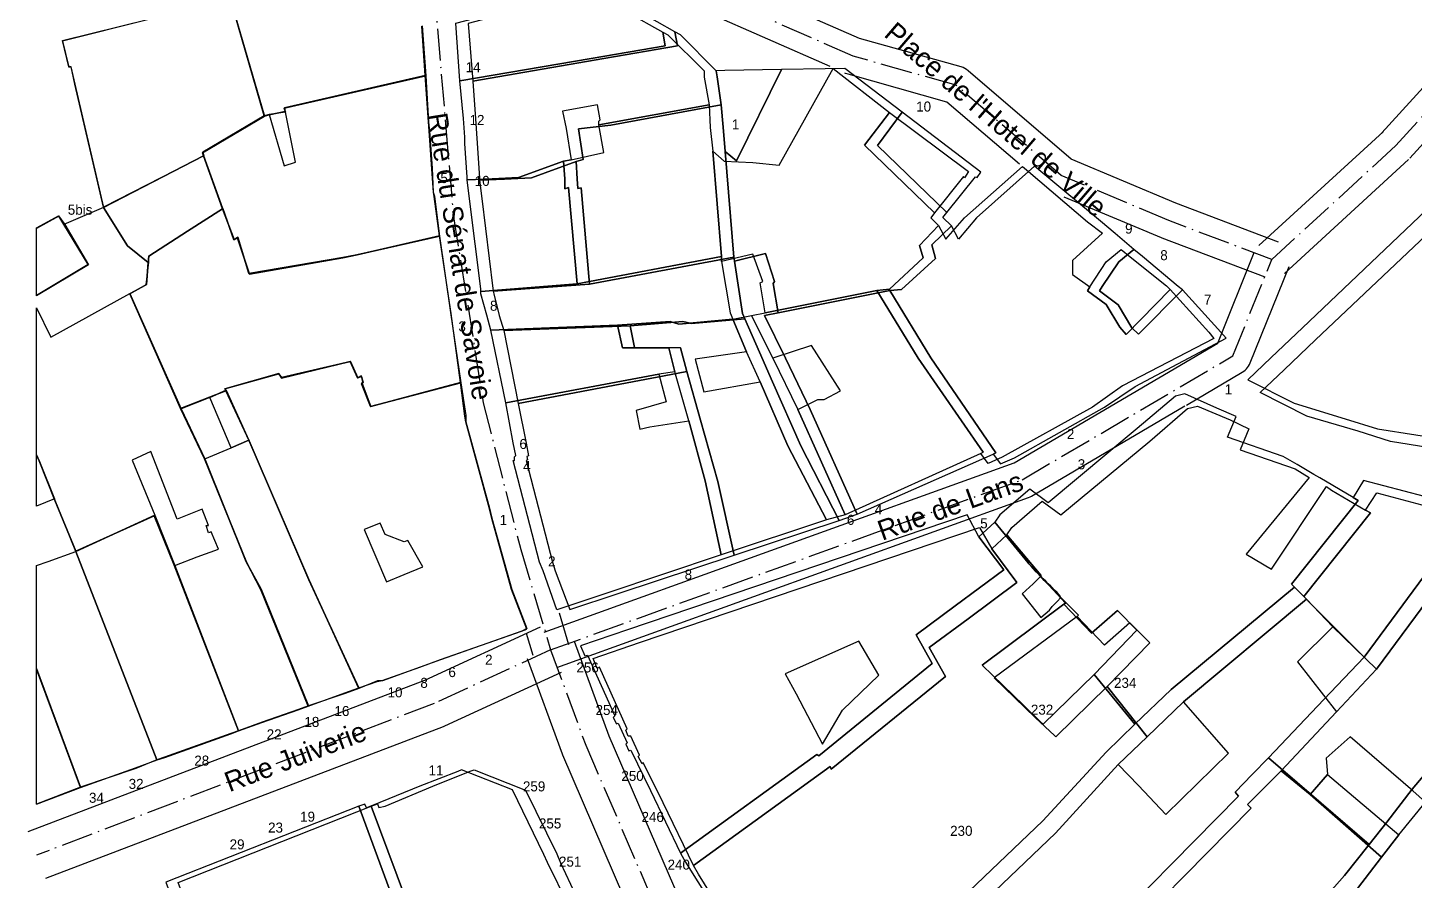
# Model space of a CAD drawing. Header units: metres. Extents: x 1927837 to 1929083, y 4266568 to 4267119.
# Drawn here: x 1927837.8 to 1927948.6, y 4266967 to 4267035.1 of the extents above; entities that cross this region are included whole.
import ezdxf
from ezdxf.enums import TextEntityAlignment as Align

# ---------------------------------------------------------------- set-up
doc = ezdxf.new("R2010")
doc.units = ezdxf.units.M
doc.linetypes.add('DASHDOT', pattern=[3.556, 2.54, -0.508, 0, -0.508])
for name, color, linetype in [('BAT_BATI', 8, 'CONTINUOUS'), ('CAD_LIMITE', 94, 'CONTINUOUS'), ('TXT_ADRESSE', 8, 'CONTINUOUS'), ('TXT_VOIE', 7, 'CONTINUOUS'), ('VOI_AXE', 1, 'DASHDOT'), ('VOI_BORDURE', 7, 'CONTINUOUS')]:
    doc.layers.add(name, color=color, linetype=linetype)

msp = doc.modelspace()

# ---------------------------------------------------------------- linework, layer by layer
at = {"layer": 'BAT_BATI'}
for points in [[(1927882.16, 4267038.42), (1927882.86, 4267037.92), (1927888.56, 4267034.71), (1927888.76, 4267033.61), (1927882.85, 4267032.61), (1927872.34, 4267030.82), (1927872.04, 4267035.43), (1927879.95, 4267037.52)], [(1927847.53, 4267035.75), (1927853.83, 4267037.35), (1927854.03, 4267037.35), (1927856.73, 4267028.03), (1927851.82, 4267025.14), (1927851.92, 4267024.84), (1927843.91, 4267020.74), (1927841.62, 4267030.55), (1927841.32, 4267031.95), (1927841.12, 4267031.95), (1927840.62, 4267034.05)], [(1927882.85, 4267032.61), (1927888.76, 4267033.61), (1927888.56, 4267034.71), (1927888.96, 4267034.51), (1927891.86, 4267031.61), (1927891.86, 4267031.11), (1927892.25, 4267028.9), (1927883.45, 4267027.31), (1927883.45, 4267027.61), (1927883.55, 4267027.71), (1927883.35, 4267028.91), (1927880.54, 4267028.41), (1927880.84, 4267027.01), (1927881.24, 4267024.51), (1927880.64, 4267024.41), (1927877.04, 4267023.11), (1927874.93, 4267023.01), (1927872.93, 4267022.92), (1927872.93, 4267023.12), (1927872.74, 4267025.82), (1927872.74, 4267026.32), (1927872.64, 4267027.82), (1927872.34, 4267030.82)], [(1927906.66, 4267028.29), (1927904.66, 4267025.69), (1927910.26, 4267020.28), (1927909.96, 4267019.88), (1927910.56, 4267019.28), (1927909.06, 4267017.68), (1927909.36, 4267016.68), (1927906.65, 4267014.18), (1927905.65, 4267014.08), (1927896.74, 4267012.29), (1927896.34, 4267014.69), (1927896.54, 4267014.79), (1927895.75, 4267016.99), (1927893.24, 4267016.39), (1927893.24, 4267016.79), (1927892.55, 4267025.2), (1927893.45, 4267024.4), (1927895.75, 4267024.3), (1927897.85, 4267024.09), (1927902.16, 4267031.8)], [(1927856.73, 4267028.03), (1927857.13, 4267028.13), (1927858.32, 4267024.03), (1927859.22, 4267024.33), (1927858.43, 4267028.33), (1927858.33, 4267028.63), (1927869.64, 4267031.23), (1927869.84, 4267027.52), (1927869.94, 4267026.82), (1927870.13, 4267023.82), (1927870.23, 4267021.92), (1927870.33, 4267021.62), (1927870.73, 4267018.41), (1927864.12, 4267016.92), (1927863.02, 4267016.72), (1927855.51, 4267015.43), (1927854.62, 4267018.33), (1927854.31, 4267018.13), (1927853.42, 4267020.63), (1927851.92, 4267024.84), (1927851.82, 4267025.14)], [(1927892.25, 4267028.9), (1927892.35, 4267027.1), (1927892.55, 4267025.2), (1927893.24, 4267016.79), (1927881.73, 4267014.6), (1927881.04, 4267022.31), (1927880.74, 4267022.21), (1927880.74, 4267023.01), (1927880.64, 4267024.41), (1927881.24, 4267024.51), (1927883.84, 4267025.11), (1927883.45, 4267027.31)], [(1927912.97, 4267023.58), (1927912.66, 4267023.08), (1927912.56, 4267023.18), (1927910.26, 4267020.28), (1927904.66, 4267025.69), (1927906.66, 4267028.29)], [(1927874.93, 4267023.01), (1927877.04, 4267023.11), (1927880.64, 4267024.41), (1927880.74, 4267023.01), (1927880.74, 4267022.21), (1927881.04, 4267022.31), (1927881.73, 4267014.6), (1927874.03, 4267014.01), (1927874.03, 4267014.21), (1927873.13, 4267021.41), (1927872.93, 4267022.92)], [(1927917.77, 4267023.57), (1927922.47, 4267019.57), (1927923.67, 4267018.67), (1927921.26, 4267016.47), (1927921.26, 4267015.36), (1927922.66, 4267014.36), (1927922.46, 4267014.06), (1927923.96, 4267012.96), (1927925.06, 4267011.16), (1927925.56, 4267010.56), (1927929.07, 4267014.16), (1927932.17, 4267010.75), (1927932.57, 4267010.25), (1927925.26, 4267006.45), (1927922.86, 4267004.75), (1927915.65, 4267000.76), (1927914.54, 4267000.26), (1927913.94, 4267001.06), (1927914.14, 4267001.16), (1927908.95, 4267008.67), (1927905.65, 4267014.08), (1927906.65, 4267014.18), (1927909.36, 4267016.68), (1927909.06, 4267017.68), (1927910.56, 4267019.28), (1927911.16, 4267018.18), (1927912.66, 4267019.88), (1927917.27, 4267023.98)], [(1927850.61, 4267018.83), (1927853.42, 4267020.63), (1927854.31, 4267018.13), (1927854.62, 4267018.33), (1927855.51, 4267015.43), (1927863.02, 4267016.72), (1927864.12, 4267016.92), (1927870.73, 4267018.41), (1927871.62, 4267012.31), (1927872.42, 4267006.7), (1927865.21, 4267004.81), (1927864.51, 4267006.61), (1927864.61, 4267006.81), (1927864.51, 4267007.21), (1927864.21, 4267007.11), (1927863.61, 4267008.41), (1927858.11, 4267007.12), (1927857.91, 4267007.42), (1927853.6, 4267006.22), (1927853.7, 4267006.12), (1927852.4, 4267005.52), (1927850.1, 4267004.62), (1927846, 4267013.83), (1927847.31, 4267014.53), (1927847.51, 4267016.33), (1927847.51, 4267016.84)], [(1927840.31, 4267020.04), (1927840.81, 4267019.34), (1927842.7, 4267016.14), (1927838.56, 4267013.66), (1927838.56, 4267019.07)], [(1927952.29, 4267018.34), (1927957.09, 4267013.23), (1927958.19, 4267007.52), (1927963.99, 4267004.22), (1927964.19, 4267003.82), (1927961.68, 4267001.32), (1927961.48, 4267000.82), (1927961.18, 4267000.62), (1927955.18, 4267000.72), (1927952.78, 4267001.02), (1927946.67, 4267002.03), (1927944.07, 4267002.83), (1927939.97, 4267004.04), (1927936.27, 4267005.94), (1927938.17, 4267007.74), (1927940.67, 4267010.14), (1927949.99, 4267018.94), (1927950.99, 4267020.04)], [(1927925.87, 4267016.76), (1927928.77, 4267014.46), (1927929.07, 4267014.16), (1927925.56, 4267010.56), (1927925.06, 4267011.16), (1927923.96, 4267012.96), (1927922.46, 4267014.06), (1927922.66, 4267014.36), (1927923.97, 4267016.36), (1927925.17, 4267017.36)], [(1927881.73, 4267014.6), (1927893.24, 4267016.79), (1927893.24, 4267016.39), (1927893.94, 4267012.29), (1927894.14, 4267011.79), (1927889.84, 4267011.39), (1927889.14, 4267011.59), (1927884.93, 4267011.3), (1927874.82, 4267010.9), (1927874.52, 4267012.11), (1927874.03, 4267013.81), (1927874.03, 4267014.01)], [(1927908.95, 4267008.67), (1927914.14, 4267001.16), (1927913.94, 4267001.06), (1927903.13, 4266996.17), (1927899.34, 4267004.58), (1927900.94, 4267005.38), (1927901.44, 4267005.38), (1927902.74, 4267006.07), (1927900.44, 4267009.68), (1927897.34, 4267008.68), (1927895.64, 4267012.09), (1927896.74, 4267012.29), (1927905.65, 4267014.08)], [(1927839.7, 4267010.34), (1927846, 4267013.83), (1927850.1, 4267004.62), (1927852, 4267000.62), (1927855.29, 4266992.41), (1927856.49, 4266990.21), (1927860.28, 4266980.9), (1927859.48, 4266980.6), (1927856.58, 4266979.6), (1927854.68, 4266978.9), (1927849.59, 4266992.11), (1927851.39, 4266992.81), (1927853.09, 4266993.41), (1927852.49, 4266994.81), (1927852.29, 4266994.71), (1927852.09, 4266995.31), (1927852.29, 4266995.31), (1927851.79, 4266996.62), (1927849.79, 4266995.82), (1927847.69, 4267001.22), (1927846.19, 4267000.52), (1927847.99, 4266996.12), (1927841.68, 4266993.22), (1927839.98, 4266997.43), (1927838.79, 4267000.43), (1927838.56, 4267000.95), (1927838.56, 4267012.69)], [(1927889.14, 4267011.59), (1927889.84, 4267011.39), (1927894.14, 4267011.79), (1927895.24, 4267009.18), (1927891.13, 4267008.59), (1927891.83, 4267005.99), (1927896.34, 4267006.78), (1927898.53, 4267001.68), (1927901.63, 4266995.77), (1927893.22, 4266992.97), (1927891.93, 4266998.88), (1927890.63, 4267003.68), (1927889.53, 4267007.59), (1927889.03, 4267009.49), (1927885.33, 4267009.49), (1927884.93, 4267011.3)], [(1927895.64, 4267012.09), (1927897.34, 4267008.68), (1927899.34, 4267004.58), (1927903.13, 4266996.17), (1927901.63, 4266995.77), (1927898.53, 4267001.68), (1927896.34, 4267006.78), (1927895.24, 4267009.18), (1927894.14, 4267011.79)], [(1927884.93, 4267011.3), (1927885.33, 4267009.49), (1927889.03, 4267009.49), (1927889.53, 4267007.59), (1927888.23, 4267007.39), (1927876.02, 4267005.1), (1927874.82, 4267010.9)], [(1927865.79, 4266982.89), (1927864.29, 4266982.29), (1927860.29, 4266991), (1927855.5, 4267002.12), (1927853.7, 4267006.12), (1927853.6, 4267006.22), (1927857.91, 4267007.42), (1927858.11, 4267007.12), (1927863.61, 4267008.41), (1927864.21, 4267007.11), (1927864.51, 4267007.21), (1927864.61, 4267006.81), (1927864.51, 4267006.61), (1927865.21, 4267004.81), (1927872.42, 4267006.7), (1927872.82, 4267004.1), (1927872.82, 4267003.6), (1927874.71, 4266996.69), (1927874.91, 4266995.89), (1927876.51, 4266990.19), (1927877.7, 4266987.08), (1927877.3, 4266986.88), (1927870.8, 4266984.59), (1927869.19, 4266983.99), (1927866.19, 4266982.89)], [(1927876.72, 4267000.5), (1927876.72, 4267000.8), (1927876.82, 4267000.9), (1927876.62, 4267001.9), (1927876.02, 4267005.1), (1927888.23, 4267007.39), (1927888.83, 4267005.19), (1927886.43, 4267004.49), (1927886.73, 4267002.99), (1927887.53, 4267003.19), (1927890.63, 4267003.68), (1927891.93, 4266998.88), (1927893.22, 4266992.97), (1927884.01, 4266989.88), (1927880.11, 4266988.58), (1927879.01, 4266991.69), (1927878.71, 4266992.39), (1927876.62, 4267000.5)], [(1927853.7, 4267006.12), (1927855.5, 4267002.12), (1927854.1, 4267001.52), (1927852.4, 4267005.52)], [(1927933.86, 4267003.74), (1927935.36, 4267003.04), (1927934.66, 4267001.34), (1927939.06, 4266999.84), (1927940.16, 4266999.13), (1927935.15, 4266993.03), (1927937.15, 4266991.83), (1927941.56, 4266998.43), (1927941.96, 4266998.13), (1927944.66, 4266996.53), (1927945.06, 4266996.33), (1927939.75, 4266989.63), (1927939.95, 4266989.43), (1927930.14, 4266981.23), (1927927.23, 4266978.43), (1927924.04, 4266982.44), (1927927.44, 4266985.94), (1927925.84, 4266987.54), (1927923.84, 4266985.74), (1927921.64, 4266988.04), (1927921.74, 4266988.14), (1927920.34, 4266989.55), (1927920.24, 4266989.75), (1927920.04, 4266989.95), (1927919.84, 4266990.15), (1927919.64, 4266990.35), (1927919.54, 4266990.45), (1927919.34, 4266990.65), (1927919.14, 4266990.85), (1927918.94, 4266991.05), (1927918.74, 4266991.25), (1927918.74, 4266991.35), (1927916.04, 4266994.55), (1927916.44, 4266995.15), (1927918.85, 4266997.25), (1927920.35, 4266996.15), (1927927.46, 4267002.05), (1927930.46, 4267004.65), (1927931.26, 4267004.85)], [(1927854.1, 4267001.52), (1927855.5, 4267002.12), (1927860.29, 4266991), (1927864.29, 4266982.29), (1927863.19, 4266981.89), (1927860.28, 4266980.9), (1927856.49, 4266990.21), (1927855.29, 4266992.41), (1927852, 4267000.62)], [(1927838.79, 4267000.43), (1927839.98, 4266997.43), (1927838.56, 4266996.84), (1927838.56, 4267000.95)], [(1927960.68, 4266997.81), (1927963.38, 4266997.31), (1927964.38, 4266996.81), (1927961.77, 4266992.11), (1927955.76, 4266981.01), (1927953.65, 4266977.21), (1927953.05, 4266977.61), (1927949.45, 4266973.21), (1927948.45, 4266974.11), (1927943.45, 4266978.42), (1927941.54, 4266976.72), (1927941.64, 4266975.41), (1927940.24, 4266973.81), (1927937.94, 4266975.72), (1927942.35, 4266980.42), (1927945.55, 4266983.82), (1927954.27, 4266995.62), (1927954.77, 4266997.62)], [(1927951.97, 4266996.22), (1927954.27, 4266995.62), (1927945.55, 4266983.82), (1927942.05, 4266987.22), (1927939.95, 4266989.43), (1927939.75, 4266989.63), (1927945.06, 4266996.33), (1927944.66, 4266996.53), (1927945.57, 4266997.93)], [(1927847.99, 4266996.12), (1927849.59, 4266992.11), (1927854.68, 4266978.9), (1927854.08, 4266978.7), (1927848.77, 4266976.8), (1927848.17, 4266976.6), (1927841.68, 4266993.22)], [(1927867.9, 4266991.4), (1927869.4, 4266992), (1927868.2, 4266994.1), (1927867.9, 4266994), (1927866.4, 4266994.6), (1927866, 4266995.5), (1927864.7, 4266995), (1927866.5, 4266990.8)], [(1927911.13, 4266983.25), (1927902.01, 4266975.85), (1927901.91, 4266976.05), (1927891, 4266968.16), (1927888.6, 4266973.16), (1927887, 4266976.37), (1927886.9, 4266976.27), (1927886.6, 4266976.87), (1927886.7, 4266976.97), (1927886, 4266978.47), (1927885.8, 4266978.47), (1927885.6, 4266978.97), (1927885.7, 4266979.07), (1927883.51, 4266983.98), (1927883.31, 4266983.88), (1927883.01, 4266984.68), (1927886.71, 4266985.97), (1927913.84, 4266995.16), (1927914.84, 4266993.45), (1927916.84, 4266990.75), (1927912.93, 4266987.85), (1927909.83, 4266985.55)], [(1927839.48, 4266992.42), (1927841.68, 4266993.22), (1927848.17, 4266976.6), (1927846.47, 4266975.9), (1927842.06, 4266974.41), (1927838.56, 4266983.89), (1927838.56, 4266992.1)], [(1927926.53, 4266974.53), (1927928.73, 4266972.22), (1927933.74, 4266977.12), (1927930.14, 4266981.23), (1927939.95, 4266989.43), (1927942.05, 4266987.22), (1927939.25, 4266984.42), (1927942.35, 4266980.42), (1927937.94, 4266975.72), (1927936.64, 4266974.42), (1927935.24, 4266973.02), (1927935.54, 4266972.72), (1927923.21, 4266960.22), (1927921.51, 4266958.42), (1927907.59, 4266945.32), (1927902.29, 4266951.33), (1927901.09, 4266952.74), (1927919.92, 4266970.73), (1927924.93, 4266976.23)], [(1927904.22, 4266986.06), (1927898.32, 4266983.46), (1927899.22, 4266981.86), (1927901.31, 4266977.85), (1927902.92, 4266980.55), (1927905.82, 4266983.35)], [(1927842.06, 4266974.41), (1927838.56, 4266973.06), (1927838.56, 4266983.89)], [(1927865.78, 4266973.08), (1927865.88, 4266972.78), (1927866.38, 4266972.88), (1927870.19, 4266974.48), (1927873.19, 4266975.68), (1927873.49, 4266975.78), (1927877.59, 4266974.17), (1927880.09, 4266969.07), (1927880.39, 4266968.37), (1927881.99, 4266964.96), (1927882.29, 4266964.46), (1927883.58, 4266961.76), (1927884.18, 4266960.56), (1927884.38, 4266960.06), (1927876.78, 4266957.36), (1927875.57, 4266957.26), (1927871.58, 4266965.27), (1927868.67, 4266963.77), (1927865.28, 4266972.88)], [(1927940.24, 4266973.81), (1927945.94, 4266968.81), (1927944.04, 4266966.31), (1927942.23, 4266964.31), (1927937.32, 4266958.91), (1927937.72, 4266958.61), (1927930.01, 4266950.61), (1927928.31, 4266952.21), (1927932.92, 4266957.41), (1927929.12, 4266960.92), (1927927.12, 4266958.82), (1927926.02, 4266959.72), (1927925.92, 4266959.92), (1927924.71, 4266958.82), (1927923.61, 4266959.92), (1927923.21, 4266960.22), (1927935.54, 4266972.72), (1927935.24, 4266973.02), (1927936.64, 4266974.42), (1927937.94, 4266975.72)], [(1927947.34, 4266970.61), (1927945.94, 4266968.81), (1927940.24, 4266973.81), (1927941.64, 4266975.41)], [(1927865.28, 4266972.88), (1927868.67, 4266963.77), (1927869.67, 4266961.17), (1927869.07, 4266960.97), (1927866.27, 4266959.77), (1927866.17, 4266959.97), (1927865.77, 4266960.97), (1927864.17, 4266961.48), (1927858.46, 4266959.18), (1927857.56, 4266957.58), (1927857.96, 4266956.48), (1927858.06, 4266956.18), (1927854.45, 4266954.58), (1927849.86, 4266966.79)]]:
    msp.add_lwpolyline(points, close=True, dxfattribs=at)
for points in [[(1927869.34, 4267035.23), (1927869.64, 4267031.23), (1927858.33, 4267028.63), (1927858.43, 4267028.33), (1927857.13, 4267028.13), (1927856.73, 4267028.03), (1927854.03, 4267037.35)], [(1927895.19, 4266961.35), (1927891.4, 4266967.46), (1927891, 4266968.16), (1927901.91, 4266976.05), (1927902.01, 4266975.85), (1927911.13, 4266983.25), (1927909.83, 4266985.55), (1927912.93, 4266987.85), (1927916.84, 4266990.75), (1927914.84, 4266993.45), (1927916.04, 4266994.55), (1927918.74, 4266991.35), (1927918.74, 4266991.25), (1927918.14, 4266990.65), (1927917.24, 4266989.85), (1927918.74, 4266987.95), (1927919.44, 4266988.55), (1927919.64, 4266988.85), (1927920.04, 4266989.25), (1927920.34, 4266989.55), (1927921.74, 4266988.14), (1927921.64, 4266988.04), (1927915.03, 4266983.15), (1927918.33, 4266979.94), (1927919.83, 4266978.54), (1927919.93, 4266978.44), (1927924.04, 4266982.44), (1927927.23, 4266978.43), (1927924.93, 4266976.23), (1927919.92, 4266970.73), (1927901.09, 4266952.74)], [(1927953.53, 4266957.09), (1927947.83, 4266952.69), (1927947.12, 4266952.09), (1927944.82, 4266950.29), (1927941.52, 4266954.7), (1927939.32, 4266957), (1927941.53, 4266959.3), (1927942.33, 4266958.5), (1927944.43, 4266960.4), (1927946.03, 4266958.6), (1927947.83, 4266960.3), (1927942.23, 4266964.31), (1927944.04, 4266966.31), (1927945.94, 4266968.81), (1927947.34, 4266970.61), (1927949.45, 4266973.21)]]:
    msp.add_lwpolyline(points, dxfattribs=at)
at = {"layer": 'CAD_LIMITE'}
for points in [[(1927889.52, 4267034.73), (1927883.89, 4267037.95), (1927883.16, 4267038.37), (1927880.91, 4267037.51), (1927873.03, 4267035.4), (1927873.38, 4267030.81), (1927883.86, 4267032.61), (1927889.73, 4267033.61), (1927889.52, 4267034.73)], [(1927851.89, 4267024.83), (1927851.81, 4267025.07), (1927856.76, 4267028.01), (1927854.05, 4267037.35), (1927853.84, 4267037.29), (1927847.53, 4267035.73), (1927840.63, 4267034), (1927841.14, 4267031.92), (1927841.3, 4267031.94), (1927841.62, 4267030.55), (1927843.9, 4267020.72), (1927851.89, 4267024.83)], [(1927854.05, 4267037.35), (1927856.76, 4267028.01), (1927857.13, 4267028.11), (1927858.4, 4267028.37), (1927858.34, 4267028.67), (1927869.59, 4267031.25), (1927869.32, 4267035.19)], [(1927881.63, 4267024.38), (1927882.19, 4267024.53), (1927881.84, 4267026.98), (1927884.4, 4267027.28), (1927893.23, 4267028.92), (1927892.9, 4267031.14), (1927892.82, 4267031.63), (1927889.97, 4267034.49), (1927889.52, 4267034.73), (1927889.73, 4267033.61), (1927883.86, 4267032.61), (1927873.38, 4267030.81), (1927873.6, 4267027.79), (1927873.73, 4267025.85), (1927873.93, 4267023.06), (1927873.93, 4267022.88), (1927875.93, 4267022.97), (1927878.07, 4267023.07), (1927881.63, 4267024.38)], [(1927893.23, 4267028.92), (1927893.39, 4267027.13), (1927893.54, 4267025.19), (1927894.45, 4267024.43), (1927898.04, 4267031.72), (1927893.52, 4267031.65), (1927892.82, 4267031.63), (1927892.9, 4267031.14), (1927893.23, 4267028.92)], [(1927907.67, 4267028.32), (1927903.1, 4267031.82), (1927901.53, 4267031.77), (1927898.04, 4267031.72), (1927894.45, 4267024.43), (1927893.54, 4267025.19), (1927894.23, 4267016.75), (1927894.28, 4267016.43), (1927896.76, 4267017.02), (1927897.48, 4267014.8), (1927897.37, 4267014.64), (1927897.77, 4267012.3), (1927906.69, 4267014.07), (1927907.62, 4267014.16), (1927910.34, 4267016.64), (1927910.03, 4267017.72), (1927911.6, 4267019.24), (1927910.92, 4267019.92), (1927911.23, 4267020.3), (1927905.71, 4267025.67), (1927907.67, 4267028.32)], [(1927851.89, 4267024.83), (1927853.41, 4267020.59), (1927854.32, 4267018.14), (1927854.61, 4267018.27), (1927855.55, 4267015.39), (1927863.02, 4267016.69), (1927864.15, 4267016.92), (1927870.74, 4267018.44), (1927870.29, 4267021.59), (1927870.24, 4267021.92), (1927870.11, 4267023.78), (1927869.91, 4267026.83), (1927869.86, 4267027.54), (1927869.59, 4267031.25), (1927858.34, 4267028.67), (1927858.4, 4267028.37), (1927857.13, 4267028.11), (1927856.76, 4267028.01), (1927851.81, 4267025.07), (1927851.89, 4267024.83)], [(1927881.63, 4267024.38), (1927881.72, 4267023.01), (1927881.78, 4267022.23), (1927882.05, 4267022.27), (1927882.71, 4267014.58), (1927894.23, 4267016.75), (1927893.54, 4267025.19), (1927893.39, 4267027.13), (1927893.23, 4267028.92), (1927884.4, 4267027.28), (1927881.84, 4267026.98), (1927882.19, 4267024.53), (1927881.63, 4267024.38)], [(1927907.67, 4267028.32), (1927905.71, 4267025.67), (1927911.23, 4267020.3), (1927913.52, 4267023.16), (1927913.67, 4267023.11), (1927913.96, 4267023.52), (1927907.67, 4267028.32)], [(1927851.89, 4267024.83), (1927843.9, 4267020.72), (1927845.82, 4267017.64), (1927847.47, 4267016.32), (1927847.51, 4267016.83), (1927850.61, 4267018.81), (1927853.41, 4267020.59), (1927851.89, 4267024.83)], [(1927881.63, 4267024.38), (1927878.07, 4267023.07), (1927875.93, 4267022.97), (1927873.93, 4267022.88), (1927874.12, 4267021.43), (1927874.98, 4267014.23), (1927875.02, 4267014.02), (1927882.71, 4267014.58), (1927882.05, 4267022.27), (1927881.78, 4267022.23), (1927881.72, 4267023.01), (1927881.63, 4267024.38)], [(1927911.6, 4267019.24), (1927910.03, 4267017.72), (1927910.34, 4267016.64), (1927907.62, 4267014.16), (1927906.69, 4267014.07), (1927909.95, 4267008.69), (1927915.16, 4267001.11), (1927914.95, 4267001), (1927915.52, 4267000.24), (1927916.65, 4267000.71), (1927923.82, 4267004.76), (1927926.27, 4267006.42), (1927933.54, 4267010.27), (1927933.12, 4267010.75), (1927930.05, 4267014.12), (1927926.55, 4267010.6), (1927926.01, 4267011.1), (1927924.93, 4267012.92), (1927923.42, 4267014.05), (1927923.65, 4267014.39), (1927924.97, 4267016.36), (1927926.17, 4267017.36), (1927924.68, 4267018.63), (1927923.5, 4267019.61), (1927918.74, 4267023.57), (1927918.24, 4267024), (1927913.62, 4267019.88), (1927912.18, 4267018.19), (1927911.6, 4267019.24)], [(1927843.9, 4267020.72), (1927840.74, 4267019.34), (1927842.68, 4267016.16), (1927838.56, 4267013.69)], [(1927838.56, 4267000.92), (1927838.76, 4267000.47), (1927840, 4266997.39), (1927841.68, 4266993.25), (1927847.94, 4266996.09), (1927849.55, 4266992.13), (1927854.67, 4266978.9), (1927856.55, 4266979.56), (1927859.43, 4266980.59), (1927860.25, 4266980.87), (1927856.47, 4266990.17), (1927855.32, 4266992.39), (1927851.97, 4267000.62), (1927850.05, 4267004.66), (1927846, 4267013.8), (1927847.34, 4267014.56), (1927847.47, 4267016.32), (1927845.82, 4267017.64), (1927843.9, 4267020.72)], [(1927847.47, 4267016.32), (1927847.34, 4267014.56), (1927846, 4267013.8), (1927850.05, 4267004.66), (1927852.36, 4267005.55), (1927853.66, 4267006.07), (1927853.6, 4267006.23), (1927857.91, 4267007.44), (1927858.1, 4267007.08), (1927863.59, 4267008.42), (1927864.18, 4267007.11), (1927864.47, 4267007.25), (1927864.63, 4267006.76), (1927864.55, 4267006.65), (1927865.24, 4267004.81), (1927872.4, 4267006.72), (1927871.67, 4267012.24), (1927870.74, 4267018.44), (1927864.15, 4267016.92), (1927863.02, 4267016.69), (1927855.55, 4267015.39), (1927854.61, 4267018.27), (1927854.32, 4267018.14), (1927853.41, 4267020.59), (1927850.61, 4267018.81), (1927847.51, 4267016.83), (1927847.47, 4267016.32)], [(1927950.03, 4267021.09), (1927948.96, 4267019.95), (1927939.64, 4267011.1), (1927937.14, 4267008.72), (1927935.28, 4267006.94), (1927938.98, 4267005.07), (1927943.04, 4267003.82), (1927945.63, 4267003.03), (1927951.76, 4267002.06), (1927954.21, 4267001.69), (1927960.18, 4267001.65), (1927960.43, 4267001.82), (1927960.71, 4267002.25), (1927963.22, 4267004.78), (1927962.99, 4267005.22), (1927957.19, 4267008.5), (1927956.1, 4267014.28), (1927951.27, 4267019.39), (1927950.03, 4267021.09)], [(1927838.56, 4267013.69), (1927842.68, 4267016.16), (1927840.74, 4267019.34), (1927840.34, 4267020.01), (1927838.56, 4267019.04)], [(1927926.17, 4267017.36), (1927924.97, 4267016.36), (1927923.65, 4267014.39), (1927923.42, 4267014.05), (1927924.93, 4267012.92), (1927926.01, 4267011.1), (1927926.55, 4267010.6), (1927930.05, 4267014.12), (1927929.72, 4267014.4), (1927926.86, 4267016.79), (1927926.17, 4267017.36)], [(1927895.1, 4267011.82), (1927894.91, 4267012.25), (1927894.28, 4267016.43), (1927894.23, 4267016.75), (1927882.71, 4267014.58), (1927875.02, 4267014.02), (1927875.07, 4267013.8), (1927875.48, 4267012.07), (1927875.86, 4267010.87), (1927885.95, 4267011.26), (1927890.15, 4267011.59), (1927890.86, 4267011.44), (1927895.1, 4267011.82)], [(1927895.1, 4267011.82), (1927896.28, 4267009.14), (1927897.32, 4267006.79), (1927899.58, 4267001.67), (1927902.63, 4266995.72), (1927904.09, 4266996.2), (1927900.33, 4267004.58), (1927898.36, 4267008.67), (1927896.67, 4267012.07), (1927897.77, 4267012.3), (1927897.37, 4267014.64), (1927897.48, 4267014.8), (1927896.76, 4267017.02), (1927894.28, 4267016.43), (1927894.91, 4267012.25), (1927895.1, 4267011.82)], [(1927914.95, 4267001), (1927915.16, 4267001.11), (1927909.95, 4267008.69), (1927906.69, 4267014.07), (1927897.77, 4267012.3), (1927896.67, 4267012.07), (1927898.36, 4267008.67), (1927900.33, 4267004.58), (1927904.09, 4266996.2), (1927914.95, 4267001)], [(1927895.1, 4267011.82), (1927890.86, 4267011.44), (1927890.15, 4267011.59), (1927885.95, 4267011.26), (1927886.31, 4267009.52), (1927889.98, 4267009.49), (1927890.48, 4267007.6), (1927891.58, 4267003.71), (1927892.94, 4266998.83), (1927894.25, 4266992.94), (1927902.63, 4266995.72), (1927899.58, 4267001.67), (1927897.32, 4267006.79), (1927896.28, 4267009.14), (1927895.1, 4267011.82)], [(1927875.86, 4267010.87), (1927877.02, 4267005.05), (1927889.22, 4267007.37), (1927890.48, 4267007.6), (1927889.98, 4267009.49), (1927886.31, 4267009.52), (1927885.95, 4267011.26), (1927875.86, 4267010.87)], [(1927853.66, 4267006.07), (1927855.52, 4267002.06), (1927860.29, 4266990.96), (1927864.29, 4266982.33), (1927865.75, 4266982.85), (1927866.14, 4266982.93), (1927869.15, 4266983.99), (1927870.8, 4266984.6), (1927877.27, 4266986.88), (1927877.71, 4266987.04), (1927876.47, 4266990.2), (1927874.92, 4266995.86), (1927874.71, 4266996.64), (1927872.82, 4267003.58), (1927872.76, 4267004.05), (1927872.4, 4267006.72), (1927865.24, 4267004.81), (1927864.55, 4267006.65), (1927864.63, 4267006.76), (1927864.47, 4267007.25), (1927864.18, 4267007.11), (1927863.59, 4267008.42), (1927858.1, 4267007.08), (1927857.91, 4267007.44), (1927853.6, 4267006.23), (1927853.66, 4267006.07)], [(1927890.48, 4267007.6), (1927889.22, 4267007.37), (1927877.02, 4267005.05), (1927877.65, 4267001.88), (1927877.84, 4267000.88), (1927877.69, 4267000.82), (1927877.76, 4267000.54), (1927877.64, 4267000.5), (1927879.75, 4266992.37), (1927879.96, 4266991.69), (1927881.13, 4266988.59), (1927884.99, 4266989.87), (1927894.25, 4266992.94), (1927892.94, 4266998.83), (1927891.58, 4267003.71), (1927890.48, 4267007.6)], [(1927850.05, 4267004.66), (1927851.97, 4267000.62), (1927855.32, 4266992.39), (1927856.47, 4266990.17), (1927860.25, 4266980.87), (1927863.17, 4266981.93), (1927864.29, 4266982.33), (1927860.29, 4266990.96), (1927855.52, 4267002.06), (1927853.66, 4267006.07), (1927852.36, 4267005.55), (1927850.05, 4267004.66)], [(1927922.99, 4266983.42), (1927926.26, 4266979.43), (1927929.16, 4266982.21), (1927938.99, 4266990.38), (1927938.76, 4266990.62), (1927944.09, 4266997.31), (1927943.69, 4266997.54), (1927941.01, 4266999.11), (1927940.54, 4266999.39), (1927939.2, 4267000.17), (1927938.09, 4267000.82), (1927933.66, 4267002.36), (1927934.34, 4267004.02), (1927932.81, 4267004.68), (1927930.23, 4267005.83), (1927929.49, 4267005.63), (1927926.43, 4267003.06), (1927919.34, 4266997.13), (1927917.87, 4266998.21), (1927915.47, 4266996.16), (1927915.08, 4266995.57), (1927917.72, 4266992.32), (1927917.78, 4266992.25), (1927917.96, 4266992.05), (1927918.14, 4266991.86), (1927918.32, 4266991.67), (1927918.5, 4266991.49), (1927918.68, 4266991.3), (1927918.84, 4266991.1), (1927919.02, 4266990.91), (1927919.2, 4266990.73), (1927919.38, 4266990.53), (1927920.72, 4266989.1), (1927920.59, 4266989.02), (1927922.8, 4266986.7), (1927924.87, 4266988.53), (1927926.4, 4266986.94), (1927922.99, 4266983.42)], [(1927838.56, 4266983.82), (1927842.07, 4266974.38), (1927846.45, 4266975.96), (1927848.18, 4266976.58), (1927848.8, 4266976.79), (1927854.07, 4266978.67), (1927854.67, 4266978.9), (1927849.55, 4266992.13), (1927847.94, 4266996.09), (1927841.68, 4266993.25), (1927840, 4266997.39), (1927838.76, 4267000.47), (1927838.56, 4267000.92)], [(1927944.95, 4266969.82), (1927946.36, 4266971.62), (1927948.39, 4266974.24), (1927952.09, 4266978.61), (1927952.7, 4266978.19), (1927954.77, 4266982.02), (1927960.78, 4266993.06), (1927963.33, 4266997.79), (1927962.33, 4266998.3), (1927959.65, 4266998.8), (1927953.73, 4266998.61), (1927953.28, 4266996.61), (1927944.55, 4266984.78), (1927941.33, 4266981.4), (1927936.93, 4266976.76), (1927939.21, 4266974.79), (1927944.95, 4266969.82)], [(1927938.99, 4266990.38), (1927941.09, 4266988.26), (1927944.55, 4266984.78), (1927953.28, 4266996.61), (1927951, 4266997.21), (1927944.51, 4266998.89), (1927943.69, 4266997.54), (1927944.09, 4266997.31), (1927938.76, 4266990.62), (1927938.99, 4266990.38)], [(1927889.98, 4266969.13), (1927900.87, 4266977.01), (1927901.03, 4266976.9), (1927910.08, 4266984.28), (1927908.8, 4266986.58), (1927911.9, 4266988.88), (1927915.8, 4266991.77), (1927913.8, 4266994.39), (1927912.85, 4266996.16), (1927885.74, 4266986.98), (1927882, 4266985.7), (1927882.34, 4266984.89), (1927882.55, 4266984.95), (1927884.72, 4266980.1), (1927884.59, 4266979.97), (1927884.85, 4266979.47), (1927884.99, 4266979.51), (1927885.72, 4266977.96), (1927885.6, 4266977.84), (1927885.85, 4266977.3), (1927886, 4266977.35), (1927887.57, 4266974.14), (1927889.98, 4266969.13)], [(1927922.99, 4266983.42), (1927918.92, 4266979.45), (1927918.86, 4266979.5), (1927917.35, 4266980.97), (1927914.06, 4266984.16), (1927920.59, 4266989.02), (1927920.72, 4266989.1), (1927919.38, 4266990.53), (1927919.2, 4266990.73), (1927919.02, 4266990.91), (1927918.84, 4266991.1), (1927918.68, 4266991.3), (1927918.5, 4266991.49), (1927918.32, 4266991.67), (1927918.14, 4266991.86), (1927917.96, 4266992.05), (1927917.78, 4266992.25), (1927917.72, 4266992.32), (1927915.08, 4266995.57), (1927913.8, 4266994.39), (1927915.8, 4266991.77), (1927911.9, 4266988.88), (1927908.8, 4266986.58), (1927910.08, 4266984.28), (1927901.03, 4266976.9), (1927900.87, 4266977.01), (1927889.98, 4266969.13), (1927890.38, 4266968.42), (1927894.18, 4266962.34)], [(1927936.93, 4266976.76), (1927941.33, 4266981.4), (1927944.55, 4266984.78), (1927941.09, 4266988.26), (1927938.99, 4266990.38), (1927929.16, 4266982.21), (1927926.26, 4266979.43), (1927923.95, 4266977.21), (1927918.9, 4266971.71), (1927900.12, 4266953.77), (1927901.25, 4266952.39), (1927906.56, 4266946.36), (1927920.49, 4266959.44), (1927922.26, 4266961.23), (1927934.52, 4266973.69), (1927934.25, 4266974), (1927935.61, 4266975.41), (1927936.93, 4266976.76)], [(1927922.99, 4266983.42), (1927926.4, 4266986.94), (1927924.87, 4266988.53), (1927922.8, 4266986.7), (1927920.59, 4266989.02), (1927914.06, 4266984.16), (1927917.35, 4266980.97), (1927918.86, 4266979.5), (1927918.92, 4266979.45), (1927922.99, 4266983.42)], [(1927838.56, 4266973.05), (1927842.07, 4266974.38), (1927838.56, 4266983.82)], [(1927900.12, 4266953.77), (1927918.9, 4266971.71), (1927923.95, 4266977.21), (1927926.26, 4266979.43), (1927922.99, 4266983.42)], [(1927952.09, 4266978.61), (1927948.39, 4266974.24), (1927946.36, 4266971.62), (1927944.95, 4266969.82)], [(1927944.95, 4266969.82), (1927939.21, 4266974.79), (1927936.93, 4266976.76), (1927935.61, 4266975.41), (1927934.25, 4266974), (1927934.52, 4266973.69), (1927922.26, 4266961.23)], [(1927881.02, 4266964.99), (1927879.36, 4266968.38), (1927879.06, 4266969.04), (1927876.57, 4266974.2), (1927872.49, 4266975.79), (1927872.18, 4266975.67), (1927869.17, 4266974.49), (1927865.37, 4266972.94), (1927864.91, 4266972.75), (1927864.76, 4266973.06), (1927864.28, 4266972.89), (1927867.64, 4266963.79)], [(1927848.89, 4266966.83), (1927853.4, 4266954.58), (1927857.08, 4266956.19), (1927856.97, 4266956.46), (1927860.3, 4266957.81), (1927861.79, 4266953.56), (1927864.8, 4266954.14), (1927863.78, 4266958.31), (1927863.54, 4266959.32), (1927865.15, 4266959.94), (1927865.23, 4266959.72), (1927868.06, 4266960.94), (1927868.7, 4266961.21), (1927867.64, 4266963.79), (1927864.28, 4266972.89), (1927848.89, 4266966.83)], [(1927944.95, 4266969.82), (1927942.99, 4266967.34), (1927941.19, 4266965.3), (1927936.35, 4266959.89), (1927936.67, 4266959.58), (1927938.29, 4266957.98), (1927940.56, 4266955.72), (1927943.85, 4266951.3), (1927946.15, 4266953.11), (1927946.85, 4266953.67), (1927952.52, 4266958.13)], [(1927941.19, 4266965.3), (1927942.99, 4266967.34), (1927944.95, 4266969.82)]]:
    msp.add_lwpolyline(points, dxfattribs=at)
at = {"layer": 'VOI_AXE'}
for points in [[(1927983.26, 4267065.35), (1927947.09, 4267025.65)], [(1927869.36, 4267048.94), (1927870.25, 4267038.63), (1927871.83, 4267020.12), (1927874.22, 4267005.1), (1927877.21, 4266993.39), (1927879.6, 4266985.38)], [(1927937.18, 4267016.55), (1927928.97, 4267019.66), (1927920.37, 4267023.27), (1927911.97, 4267030.48), (1927903.77, 4267032.79), (1927892.56, 4267037.71)], [(1927947.09, 4267025.65), (1927937.18, 4267016.55)], [(1927879.6, 4266985.38), (1927917.25, 4266998.96), (1927934.07, 4267008.85), (1927937.18, 4267016.55)], [(1927879.6, 4266985.38), (1927870.29, 4266981.09), (1927838.56, 4266968.98)], [(1927879.6, 4266985.38), (1927882.4, 4266977.77), (1927888.09, 4266964.56), (1927894.08, 4266951.74)]]:
    msp.add_lwpolyline(points, dxfattribs=at)
at = {"layer": 'VOI_BORDURE'}
for points in [[(1927982.15, 4267066.36), (1927945.98, 4267026.66)], [(1927984.37, 4267064.34), (1927948.2, 4267024.64)], [(1927937.71, 4267017.95), (1927929.53, 4267021.05), (1927921.17, 4267024.56), (1927912.95, 4267031.62), (1927912.82, 4267031.72), (1927912.68, 4267031.81), (1927912.53, 4267031.88), (1927912.38, 4267031.93), (1927904.27, 4267034.21), (1927893.17, 4267039.08)], [(1927901.92, 4267031.97), (1927891.96, 4267036.34)], [(1927917.03, 4267024.16), (1927911.25, 4267029.13), (1927903.36, 4267031.35), (1927903.16, 4267031.42), (1927903.09, 4267031.45)], [(1927946.08, 4267026.75), (1927936.16, 4267017.66)], [(1927948.11, 4267024.54), (1927938.19, 4267015.44)], [(1927936.65, 4267015.15), (1927928.44, 4267018.26), (1927928.39, 4267018.28), (1927920.61, 4267021.54)], [(1927879.09, 4266986.79), (1927916.61, 4267000.32), (1927932.87, 4267009.88), (1927935.79, 4267017.11)], [(1927930.37, 4267004.93), (1927934.83, 4267007.55), (1927934.95, 4267007.63), (1927935.06, 4267007.72), (1927935.16, 4267007.82), (1927935.25, 4267007.92), (1927935.33, 4267008.04), (1927935.4, 4267008.16), (1927935.46, 4267008.29), (1927938.57, 4267015.99)], [(1927880.11, 4266983.97), (1927917.75, 4266997.54), (1927917.88, 4266997.6), (1927918.01, 4266997.66), (1927930.25, 4267004.86)], [(1927880.29, 4266988.33), (1927881.04, 4266985.81)], [(1927878.77, 4266987.2), (1927869.52, 4266982.93), (1927837.85, 4266970.85)], [(1927877.64, 4266986.72), (1927878.17, 4266984.95)], [(1927881.48, 4266986.07), (1927884.26, 4266978.51), (1927889.91, 4266965.38), (1927895.89, 4266952.59)], [(1927877.73, 4266984.69), (1927880.52, 4266977.08), (1927880.56, 4266976.98), (1927886.25, 4266963.77), (1927886.28, 4266963.71), (1927892.27, 4266950.89)], [(1927880.44, 4266983.56), (1927871.13, 4266979.27), (1927871.01, 4266979.22), (1927839.28, 4266967.11)]]:
    msp.add_lwpolyline(points, dxfattribs=at)

# ---------------------------------------------------------------- texts
at = {"layer": 'TXT_ADRESSE'}
for s, p in [('14', (1927872.82, 4267031.51)), ('10', (1927908.79, 4267028.37)), ('12', (1927873.13, 4267027.3)), ('1', (1927894.07, 4267026.94)), ('5', (1927870.8, 4267022.66)), ('10', (1927873.54, 4267022.43)), ('5bis', (1927841.05, 4267020.13)), ('9', (1927925.47, 4267018.62)), ('8', (1927928.28, 4267016.5)), ('8', (1927874.76, 4267012.46)), ('7', (1927931.77, 4267012.95)), ('3', (1927872.24, 4267010.81)), ('1', (1927933.43, 4267005.79)), ('2', (1927920.82, 4267002.21)), ('6', (1927877.11, 4267001.42)), ('4', (1927877.41, 4266999.65)), ('3', (1927921.69, 4266999.8)), ('4', (1927905.49, 4266996.21)), ('1', (1927875.53, 4266995.35)), ('6', (1927903.26, 4266995.36)), ('5', (1927913.9, 4266995.08)), ('2', (1927879.4, 4266992.05)), ('8', (1927890.3, 4266990.99)), ('2', (1927874.37, 4266984.19)), ('256', (1927881.66, 4266983.57)), ('8', (1927869.2, 4266982.34)), ('6', (1927871.44, 4266983.2)), ('234', (1927924.59, 4266982.34)), ('10', (1927866.58, 4266981.58)), ('16', (1927862.34, 4266980.09)), ('254', (1927883.19, 4266980.17)), ('232', (1927917.95, 4266980.2)), ('18', (1927859.94, 4266979.22)), ('22', (1927856.93, 4266978.23)), ('28', (1927851.15, 4266976.13)), ('11', (1927869.85, 4266975.35)), ('250', (1927885.25, 4266974.91)), ('32', (1927845.91, 4266974.27)), ('259', (1927877.39, 4266974.07)), ('34', (1927842.74, 4266973.16)), ('19', (1927859.6, 4266971.65)), ('255', (1927878.67, 4266971.11)), ('246', (1927886.86, 4266971.63)), ('23', (1927857.04, 4266970.78)), ('230', (1927911.5, 4266970.52)), ('29', (1927853.97, 4266969.44)), ('251', (1927880.27, 4266968.06)), ('240', (1927888.94, 4266967.82))]:
    msp.add_text(s, height=0.8, dxfattribs=at).set_placement(p)
at = {"layer": 'TXT_VOIE'}
for s, rotation, p in [("Place de l'Hotel de Ville", 319.3471, (1927915.16, 4267027.74)), ('Rue du Sénat de Savoie', -80.9662, (1927872.36, 4267016.8)), ('Rue de Lans', 19.8309, (1927911.51, 4266996.89)), ('Rue Juiverie', -339.1209, (1927859.22, 4266976.86))]:
    msp.add_text(s, height=1.6, rotation=rotation, dxfattribs=at).set_placement(p, align=Align.MIDDLE_CENTER)

doc.saveas('drawing.dxf')
